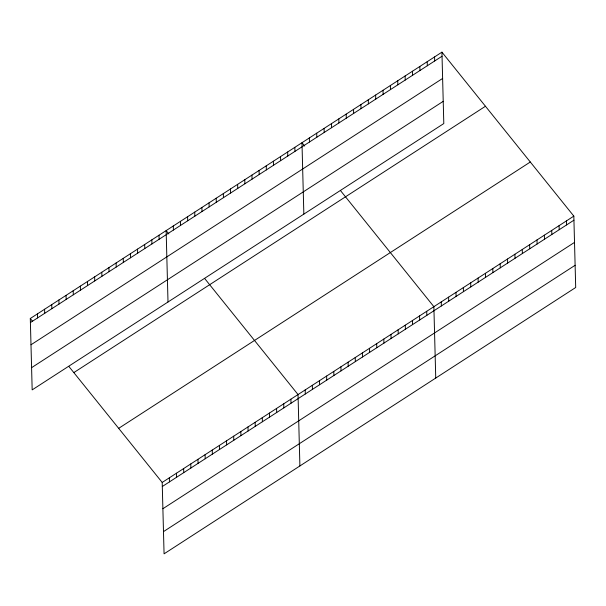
<?xml version="1.0" encoding="UTF-8"?>
<svg xmlns="http://www.w3.org/2000/svg" width="606" height="606" viewBox="0 0 606 606"><rect width="100%" height="100%" fill="white"/><g stroke="black" fill="none" stroke-linecap="round" stroke-linejoin="round"><path stroke-width="0.91" d="M441.933 52.161L443.804 123.556L32.171 389.885L30.3 318.498L441.933 52.161L573.829 216.115L575.7 287.502L164.067 553.839L162.196 482.444L68.986 366.585M30.406 322.559L442.039 56.222M30.989 344.776L442.622 78.447M31.588 367.668L443.221 101.338M73.826 372.599L485.459 106.262M118.67 428.344L530.303 162.007M162.196 482.444L573.829 216.115M162.302 486.512L573.935 220.175M162.885 508.729L574.518 242.392M163.484 531.621L575.117 265.284M304.666 146.054L301.977 142.713L303.848 214.107M340.67 190.807L433.873 306.666L435.744 378.061M168.824 233.946L166.142 230.606L168.006 302M204.828 278.699L298.031 394.551L299.902 465.946M30.3 318.498L32.451 321.165M566.466 220.879L566.572 224.94M559.096 225.644L559.202 229.704M551.733 230.409L551.839 234.477M544.37 235.173L544.476 239.241M536.999 239.938L537.105 244.006M529.636 244.71L529.742 248.771M522.266 249.475L522.372 253.535M514.903 254.24L515.009 258.3M507.533 259.004L507.639 263.072M500.17 263.769L500.276 267.837M492.807 268.534L492.913 272.602M485.436 273.306L485.542 277.366M478.073 278.071L478.179 282.131M470.703 282.835L470.809 286.896M463.34 287.6L463.446 291.668M455.97 292.365L456.076 296.432M448.607 297.137L448.713 301.197M441.244 301.902L441.35 305.962M434.57 56.926L434.676 60.994M427.207 61.691L427.313 65.759M426.722 311.295L426.829 315.355M419.837 66.463L419.943 70.523M419.572 315.915L419.685 319.983M412.474 71.228L412.58 75.288M412.428 320.544L412.534 324.604M405.103 75.992L405.209 80.053M405.278 325.172L405.384 329.232M397.741 80.757L397.847 84.817M398.127 329.793L398.233 333.861M390.37 85.522L390.476 89.59M390.976 334.421L391.082 338.481M383.007 90.286L383.113 94.354M383.825 339.049L383.931 343.11M375.644 95.059L375.75 99.119M376.682 343.67L376.788 347.738M368.274 99.823L368.38 103.884M369.531 348.298L369.637 352.359M360.911 104.588L361.017 108.648M362.38 352.927L362.486 356.987M353.54 109.353L353.646 113.413M355.23 357.548L355.336 361.615M346.177 114.117L346.284 118.185M348.079 362.176L348.185 366.236M338.807 118.882L338.913 122.95M340.928 366.797L341.034 370.864M331.444 123.654L331.55 127.714M333.785 371.425L333.891 375.493M324.081 128.419L324.187 132.479M326.634 376.053L326.74 380.113M316.711 133.184L316.817 137.244M319.483 380.674L319.589 384.742M309.348 137.948L309.454 142.016M312.332 385.302L312.438 389.37M305.182 389.931L305.288 393.991M294.827 147.341L294.94 151.402M287.683 151.97L287.789 156.03M290.888 399.18L290.994 403.248M280.533 156.59L280.639 160.658M283.737 403.808L283.843 407.868M273.382 161.219L273.488 165.279M276.586 408.429L276.692 412.497M266.231 165.847L266.337 169.907M269.435 413.057L269.541 417.125M259.08 170.468L259.186 174.536M262.284 417.685L262.39 421.746M251.937 175.096L252.043 179.156M255.141 422.306L255.247 426.374M244.786 179.724L244.892 183.785M247.99 426.935L248.096 431.002M237.635 184.345L237.741 188.413M240.84 431.563L240.946 435.623M230.485 188.974L230.591 193.034M233.689 436.184L233.795 440.251M223.334 193.602L223.44 197.662M226.538 440.812L226.644 444.88M216.183 198.223L216.289 202.29M219.387 445.44L219.493 449.5M209.04 202.851L209.146 206.911M212.244 450.061L212.35 454.129M201.889 207.479L201.995 211.539M205.093 454.689L205.199 458.757M194.738 212.1L194.844 216.168M197.942 459.318L198.048 463.378M187.587 216.728L187.693 220.789M190.792 463.938L190.898 468.006M180.436 221.357L180.543 225.417M183.641 468.567L183.747 472.635M173.286 225.977L173.399 230.045M176.49 473.195L176.604 477.255M169.347 477.816L169.453 481.884M158.992 235.234L159.098 239.294M151.841 239.855L151.947 243.923M144.69 244.483L144.796 248.543M137.539 249.111L137.645 253.172M130.396 253.732L130.502 257.8M123.245 258.361L123.351 262.421M116.094 262.989L116.2 267.049M108.944 267.61L109.05 271.677M101.793 272.238L101.899 276.298M94.642 276.866L94.748 280.926M87.499 281.487L87.605 285.555M80.348 286.115L80.454 290.176M73.197 290.744L73.303 294.804M66.046 295.364L66.152 299.432M58.896 299.993L59.002 304.053M51.745 304.621L51.858 308.681M44.602 309.242L44.708 313.31M37.451 313.87L37.557 317.93"/></g></svg>
